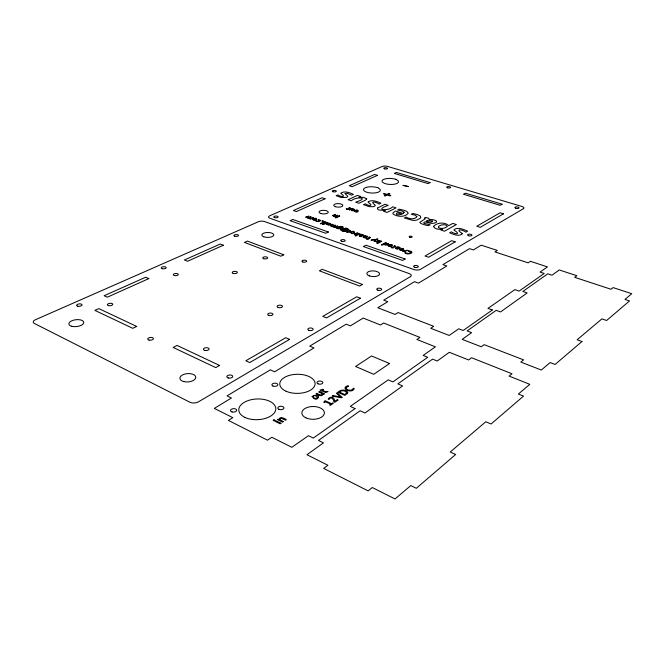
<?xml version="1.0" encoding="UTF-8"?>
<svg xmlns="http://www.w3.org/2000/svg" width="665" height="665" viewBox="0 0 665 665"><rect width="100%" height="100%" fill="white"/><g stroke="black" fill="none" stroke-linecap="round" stroke-linejoin="round"><path stroke-width="1" d="M391.868 244.753L389.64 244.471L391.419 244.986L391.286 245.809C383.572 243.49 391.053 249.034 392.491 245.319A2.278 0.956 2.7 0 0 391.868 244.753M436.531 221.345L436.531 222.044C433.281 224.695 428.576 222.783 425.035 221.844L423.755 222.659L424.212 223.407L430.147 224.728L428.484 225.626L425.608 225.094L421.003 223.565L419.765 222.368L424.719 219.126L425.259 218.635L424.287 218.128L425.55 217.397L428.651 218.261L429.357 219.417L432.2 219.591A5.711 2.269 3.6 0 1 435.816 220.664L436.531 221.345M279.957 419.116L280.098 419.989L283.431 421.61L282.6 422.159L277.471 419.648L278.294 419.108L279.258 419.573C279.051 415.833 285.061 418.46 286.316 419.69L285.493 420.238L281.578 418.376A0.831 0.474 -1.6 0 0 280.414 418.501L279.957 419.116M432.466 221.104C431.394 223.024 428.144 221.536 426.423 221.113L428.227 220.148L432.466 221.104M326.232 224.338L328.876 224.994C323.764 223.498 332.409 225.468 330.605 223.548C328.294 222.958 328.493 222.534 326.232 224.338M411.103 252.135L408.717 253.506L404.844 252.783C407.786 255.834 416.855 251.927 408.518 250.73L408.036 250.996L411.103 252.135M404.154 212.21L403.381 213.573L395.542 211.029L392.982 212.9L392.982 213.964C397.155 216.873 404.844 217.563 408.21 213.257L406.889 211.453L404.37 210.381L399.274 209.159L397.562 210.015L401.993 210.98L404.154 212.21M345.093 193.573L347.787 196.316L346.939 197.297L341.469 197.572L336.133 195.718L337.92 194.911C341.012 197.123 346.889 197.455 340.887 193.482L341.012 192.958C344.869 190.697 349.765 192.617 353.439 194.371L351.61 195.211L347.413 193.299L345.093 193.573M399.998 247.737C399.15 249.142 393.223 247.422 397.811 248.918L397.371 249.159C392.45 248.361 398.21 245.127 399.998 247.737M462.183 233.457L462.158 234.063C458.493 236.798 453.397 234.279 449.656 232.808L451.336 231.861C455.5 234.587 461.327 234.554 454.079 230.19L454.062 229.575C458.11 226.773 463.638 229.458 467.62 231.171L465.916 232.151C462.208 229.317 454.486 228.477 462.183 233.457M322.957 394.312C322.076 397.404 317.604 394.511 316.058 393.771L316.814 393.273C317.646 393.896 322.741 396.681 321.985 393.505L318.718 392.018L319.474 391.519L324.512 393.821L323.755 394.32L322.808 393.888L322.957 394.312M361.818 234.429C369.507 237.081 354.736 234.579 361.702 236.383L361.261 236.615C356.98 236.865 360.679 233.473 361.818 234.429M399.067 247.721L396.747 247.729L399.067 247.721M348.402 229.367C347.205 233.59 335.767 229.816 343.331 228.328C348.078 228.893 346.365 231.52 342.018 229.907C348.319 227.463 337.887 228.735 341.935 230.68C344.37 232.418 351.02 229.059 345.443 228.137L347.521 228.519L348.402 229.367M353.988 210.955C359.034 214.895 360.28 207.43 353.988 210.955M350.014 232.351C355.268 236.657 356.64 228.469 350.014 232.351M433.721 226.283L433.671 226.832C435.45 229.575 439.623 229.433 442.533 229.101L440.853 230.032L444.478 231.212L456.398 224.571L452.799 223.415L448.792 225.635C444.976 221.902 437.238 222.326 433.721 226.283M363.024 235.244L360.746 235.252L363.024 235.244M402.94 249.151L402.599 249.724C394.827 247.355 402.392 253.016 403.796 249.234A2.294 0.973 3 0 0 403.156 248.652L400.912 248.369L402.94 249.151M312.309 219.259C317.28 223.365 318.959 215.593 312.309 219.259M388.468 243.889C386.939 246.607 383.639 243.432 382.043 245.152L381.319 244.895L385.6 242.617L386.323 242.875L385.775 243.166L388.468 243.889M368.252 201.786L368.161 202.326C374.462 206.399 368.568 206.142 365.243 203.814L363.472 204.645L369.009 206.574L373.04 206.74L374.545 206.283L375.343 205.269C368.767 200.672 376.215 201.67 379.141 204.113L380.945 203.241C377.196 201.495 372.159 199.4 368.252 201.786M395.426 246.158L393.481 247.945L391.66 247.829L392.242 247.513L391.195 247.147L392.641 247.297L394.47 246.266L394.137 245.568L395.426 246.158M376.041 241.412L376.739 242.185L378.684 242.318L376.781 243.315L377.504 243.565L381.826 241.287L378.751 240.414L376.041 241.412M330.247 223.906L328.011 223.906L330.247 223.906M366.723 236.615L366.349 237.164C358.768 234.945 366.066 240.265 367.554 236.698A2.244 0.931 2.1 0 0 366.972 236.142L364.786 235.867L366.723 236.615M341.702 227.829L340.305 228.752L337.862 228.677A1.737 0.707 1.4 0 1 337.246 228.27L336.158 228.029L339.923 226.383L343.248 227.147L341.187 226.69A1.147 0.466 1.5 0 0 340.123 226.732L339.158 227.139L341.702 227.829M370.405 237.513L368.402 239.234L366.615 239.117L367.205 238.81L366.182 238.461L367.612 238.602L369.466 237.613L368.792 237.131L369.166 236.94L370.405 237.513M354.362 233.889L355.019 234.637L356.939 234.77L355.01 235.743L355.709 235.984L360.089 233.772L357.088 232.916L354.362 233.889M345.9 387.695C346.349 390.638 352.325 391.336 353.389 388.202L354.237 388.584C352.317 394.22 339.433 388.468 347.795 385.725L348.709 386.132L345.9 387.695M317.828 397.313C312.184 401.394 311.843 391.918 317.828 397.313M350.58 230.655L348.526 232.326L346.756 232.218L347.354 231.919L346.357 231.57L347.762 231.711L349.64 230.747L349 230.281L349.374 230.09L350.58 230.655M416.805 216.441L416.589 217.206C413.613 219.658 409.183 219.043 406.115 217.056L404.337 217.97L412.408 220.306A6.966 2.751 3.2 0 0 416.855 220.024L420.779 217.979L420.488 216.167L417.296 214.546L412.923 213.473L411.253 214.329L414.918 215.119L416.805 216.441M350.256 207.995L348.302 209.508L346.623 209.409L347.188 209.143L346.241 208.827L347.579 208.96L349.366 208.087L349.108 207.488L350.256 207.995M377.479 208.095L377.82 209.442L379.108 210.024L385.318 210.456L383.572 211.312L386.955 212.418L396.091 207.879L392.724 206.798C388.543 211.387 373.223 210.331 388.26 205.36L384.927 204.288L377.479 208.095M354.57 209.433L352.176 210.797L351.511 210.581C356.548 209.118 351.195 208.461 349.857 210.024L349.192 209.808L352.043 208.461L354.57 209.433M366.706 198.868L365.509 200.173L358.934 203.257L355.667 202.193C370.862 197.339 355.675 196.391 351.328 200.772L348.094 199.716L357.429 195.427L360.646 196.466L358.909 197.272L363.622 197.355L366.706 198.868M346.698 392.824L344.852 394.553L339.374 392.076C341.32 390.097 345.468 390.239 346.698 392.824M332.483 215.568L334.944 216.782L337.887 215.385L337.23 215.161C335.817 216.782 330.389 216.092 335.567 214.596L332.483 215.568M312.134 396.431C317.538 404.769 323.065 391.095 312.134 396.431M330.089 225.551C331.345 226.457 332.791 226.923 334.728 227.056L334.154 227.33L334.836 227.571L337.853 226.108L337.172 225.876C335.759 227.58 330.173 226.881 335.559 225.319L334.877 225.078C333.464 226.782 327.887 226.083 333.273 224.521L332.591 224.288L330.089 225.551M305.834 217.131L308.46 218.461L310.339 218.594L309.757 218.86L310.422 219.084L313.473 217.679L312.816 217.447C311.353 219.101 305.842 218.419 311.245 216.906L310.588 216.682C309.125 218.328 303.622 217.646 309.034 216.142L305.834 217.131M329.325 398.767L328.992 399.466L328.178 399.091L329.242 397.886L331.037 397.263A2.203 1.222 0.6 0 1 332.475 397.412L333.788 398.252L334.852 401.278L337.296 399.615L338.119 399.989L334.761 402.275L333.938 401.901C333.631 399.723 331.835 396.19 329.325 398.767M400.072 249.525L400.837 250.156L402.175 249.932L400.072 249.525M319.757 220.414L318.086 221.196L315.709 220.896L317.438 221.495A1.995 0.798 1 0 0 318.776 221.52L320.488 220.838A2.411 0.964 1 0 0 320.572 220.281L318.111 219.741L319.757 220.414M388.784 245.609L389.524 246.233L390.854 246.008L388.784 245.609M438.526 226.449L438.476 227.629C441.361 229.184 444.927 228.444 447.387 226.408C445.4 223.581 440.895 224.645 438.526 226.449M363.88 236.964L364.586 237.571L365.908 237.355L363.88 236.964M350.954 232.326C352.824 235.352 356.515 229.915 350.954 232.326M387.537 243.872L385.592 244.762L384.087 244.063L385.442 243.34L387.537 243.872M354.877 210.938C356.806 213.432 359.399 208.744 354.877 210.938M377.08 241.387L378.518 242.151L380.372 241.428L378.892 240.73L377.08 241.387M395.941 179.259L396.656 179.791A8.254 3.009 2.6 0 1 392.965 184.405A8.254 3.009 2.6 0 1 382.009 181.063A8.254 3.009 2.6 0 1 393.215 178.744L395.941 179.259M396.606 213.365L396.481 214.296L398.352 214.903L402.051 214.288L397.495 212.808L396.606 213.365M376.24 239.383L374.811 241.453L374.038 241.187L375.135 239.633L371.037 240.148L377.944 239.043L376.24 239.383M340.829 227.796C337.014 230.497 336.972 225.726 340.829 227.796M377.828 187.621L378.535 188.178A8.437 3.15 2.2 0 1 374.553 192.983A8.437 3.15 2.2 0 1 363.481 189.517A8.437 3.15 2.2 0 1 375.06 187.089L377.828 187.621M355.393 233.864L356.781 234.612L358.643 233.905L357.213 233.232L355.393 233.864M313.223 219.242C314.894 222.118 318.809 216.981 313.223 219.242M347.579 393.256L344.803 395.417L337.853 392.275C340.38 389.682 344.944 389.108 347.529 391.885A3.691 2.028 1.2 0 1 347.579 393.256M346.008 229.508L344.354 230.215L342.857 229.924L344.694 229.201L346.008 229.508M325.227 401.66L324.429 402.599L323.714 402.267L325.044 400.704L331.511 403.688L332.65 402.915L333.356 403.239L330.306 405.318L329.607 404.993L330.746 404.212L325.227 401.66M327.862 391.594L325.368 392.4L321.702 390.812L321.178 391.153L320.106 390.089L322.849 389.291L323.531 389.607L322.45 390.322L325.717 391.752L327.862 391.594M455.65 454.478L416.323 488.293L410.771 485.575L395.035 498.958L372.259 487.528L368.144 490.878L323.68 468.401L327.895 465.251L306.956 454.735L323.456 442.865L318.51 440.446L360.139 410.779L364.977 412.99L402.583 385.941L397.845 383.896L432.574 359.142L437.204 361.02L449.34 352.292L468.601 359.956L471.56 357.745L512 373.763L509.132 376.099L529.797 384.328L518.409 394.021L523.53 396.099L491.069 424.012L485.807 421.751L450.238 452L455.65 454.478M581.966 341.519L555.084 364.462L550.138 362.575L541.31 370.023L520.845 362.093L523.588 359.873L484.137 344.661L481.294 346.773L462.192 339.366L471.618 332.633L467.129 330.921L496.148 310.364L500.537 311.96L527.137 292.957L522.84 291.469L547.777 273.814L551.975 275.21L559.298 269.973L576.879 275.726L574.71 277.338L611.01 289.267L613.088 287.588L631.75 293.697L624.967 299.425L629.539 300.937L606.605 320.497L601.916 318.876L577.154 339.773L581.966 341.519M355.052 408.601L313.315 438.069L308.435 435.683L291.819 447.304L271.835 437.271L267.513 440.18L228.419 420.413L232.8 417.662L214.329 408.385L231.428 398.011L227.056 395.875L270.331 369.831L274.637 371.801L313.98 347.936L309.74 346.116L346.216 324.163L350.38 325.85L363.181 318.086L380.496 324.986L383.63 323.015L419.947 337.413L416.88 339.474L435.4 346.847L423.148 355.426L427.728 357.288L392.882 381.893L388.194 379.873L350.272 406.406L355.052 408.601M492.324 309.973L463.164 330.497L458.709 328.801L449.174 335.451L430.737 328.294L433.688 326.307L398.086 312.558L395.06 314.445L377.795 307.745L387.778 301.702L383.713 300.148L414.495 281.677L418.485 283.132L446.822 265.992L442.907 264.628L469.532 248.652L473.372 249.932L481.219 245.185L497.312 250.456L494.984 251.919L528.16 262.841L530.429 261.32L547.461 266.906L540.047 272.076L544.211 273.465L519.157 291.095L514.893 289.616L487.969 308.394L492.324 309.973M389.549 363.522L373.738 374.295L355.592 366.473L371.56 355.975L389.549 363.522M342.043 397.313L341.295 397.82L332.209 396.082L333.007 395.542L340.438 396.963L336.407 393.248L337.097 392.782L342.043 397.313M280.946 423.264L280.115 423.813L274.978 421.294L275.809 420.746L280.946 423.264M273.947 419.839L273.115 420.388L274.047 420.837L274.878 420.288L273.947 419.839M410.405 276.648L198.594 401.768A6.176 3.35 -4.6 0 1 189.849 402.2L34.339 323.431A5.711 2.56 -7.2 0 1 35.494 319.707L258.419 221.719A4.406 1.762 -0.4 0 1 264.628 221.578L409.241 273.606A4.805 2.145 3.2 0 1 410.405 276.648M523.397 208.702L420.471 269.325A4.73 2.078 3.4 0 1 413.871 269.533L269.965 218.261A4.347 1.721 -0.1 0 1 269.657 215.834L382.209 166.474A3.799 1.338 2.5 0 1 387.512 166.391L521.834 206.433A4.148 1.563 5.5 0 1 523.397 208.702M289.599 339.383L249.724 362.566L245.817 360.771L285.75 337.72L289.599 339.383M360.43 298.203L326.532 317.912L322.749 316.365L356.706 296.765L360.43 298.203M455.184 241.836L428.576 257.255L425.018 256.025L451.693 240.672L455.184 241.836M503.488 213.831L480.205 227.33L476.772 226.241L500.122 212.8L503.488 213.831M219.575 365.451L215.759 367.612L173.166 347.446L177.031 345.426L219.575 365.451M362.45 284.479L359.649 286.066L319.375 270.805L322.226 269.308L362.45 284.479M405.143 258.993L402.624 260.414L363.381 246.557L365.958 245.21L405.143 258.993M502.108 204.197L500.155 205.294L463.439 194.238L465.45 193.191L502.108 204.197M404.453 251.262L403.904 251.561L404.644 251.819L407.545 250.206L402.558 251.154A1.596 0.673 3.1 0 0 403.938 251.32L404.453 251.262M136.674 326.432L132.776 328.327L94.887 310.389L98.811 308.61L136.674 326.432M283.764 254.795L280.854 256.216L244.437 242.417L247.388 241.071L283.764 254.795M328.377 231.994L325.75 233.274L290.09 220.672L292.758 219.467L328.377 231.994M430.105 182.576L428.044 183.582L394.303 173.415L396.415 172.459L430.105 182.576M390.712 195.552L390.014 195.892L387.229 195.011L385.185 195.984L384.229 195.676L386.274 194.704L383.506 193.831L384.204 193.498L386.972 194.371L389.008 193.407L389.964 193.706L387.928 194.679L390.712 195.552M408.468 186.582L403.065 185.369L408.468 186.582M323.847 224.205L322.616 224.23L323.847 224.205M327.429 222.501L324.395 223.939L323.722 223.706L326.756 222.268L327.429 222.501M324.744 221.578L320.331 223.664L320.996 223.897L325.418 221.811L324.744 221.578M335.742 217.488L335.202 217.738L336.407 217.713L335.742 217.488M339.225 215.842L336.274 217.231L336.947 217.455L339.89 216.067L339.225 215.842M322.567 220.822L321.877 221.146L323.398 221.113L322.567 220.822M325.085 198.769L296.415 211.57L293.398 210.531L322.109 197.779L325.085 198.769M377.529 175.344L352.184 186.666L349.25 185.734L374.636 174.454L377.529 175.344M148.81 278.61L107.314 297.188L104.131 295.726L145.652 277.247L148.81 278.61M223.357 245.235L187.547 261.27L184.413 259.99L220.256 244.038L223.357 245.235M233.199 273.415A2.56 1.131 -1.5 0 0 237.297 272.592A2.56 1.131 -1.5 0 0 233.797 271.47A2.56 1.131 -1.5 0 0 233.199 273.415M263.747 258.727A2.469 1.064 -0.6 0 0 267.663 257.954A2.469 1.064 -0.6 0 0 264.221 256.89A2.469 1.064 -0.6 0 0 263.747 258.727M278.211 307.504A2.702 1.28 -0.6 0 0 282.467 306.557A2.702 1.28 -0.6 0 0 278.668 305.293A2.702 1.28 -0.6 0 0 278.211 307.504M77.722 306.216A2.735 1.214 -5.9 0 0 82.028 305.002A2.735 1.214 -5.9 0 0 78.229 304.071A2.735 1.214 -5.9 0 0 77.722 306.216M234.662 236.191A2.278 0.931 -1.1 0 0 238.444 235.676A2.278 0.931 -1.1 0 0 235.593 234.604A2.278 0.931 -1.1 0 0 234.662 236.191M377.753 290.156A2.477 1.139 2.4 0 0 381.677 289.508A2.477 1.139 2.4 0 0 378.244 288.219A2.477 1.139 2.4 0 0 377.753 290.156M228.336 377.978A2.951 1.563 -3 0 0 232.717 376.415A2.951 1.563 -3 0 0 228.245 375.276A2.951 1.563 -3 0 0 228.336 377.978M162.393 268.718A2.477 1.064 -3.3 0 0 166.184 267.679A2.477 1.064 -3.3 0 0 162.551 266.873A2.477 1.064 -3.3 0 0 162.393 268.718M308.768 330.297A2.685 1.33 0.2 0 0 313.132 329.524A2.685 1.33 0.2 0 0 309.566 328.045A2.685 1.33 0.2 0 0 308.768 330.297M302.758 261.96A2.369 1.031 0.4 0 0 306.615 261.387A2.369 1.031 0.4 0 0 303.489 260.215A2.369 1.031 0.4 0 0 302.758 261.96M149.051 340.064A2.835 1.372 -4.8 0 0 153.407 338.693A2.835 1.372 -4.8 0 0 149.292 337.662A2.835 1.372 -4.8 0 0 149.051 340.064M263.781 236.815A6.027 2.477 -0.3 0 0 273.697 235.435A6.027 2.477 -0.3 0 0 265.934 232.609A6.027 2.477 -0.3 0 0 263.781 236.815M369.374 275.9A6.409 2.86 2.3 0 0 379.557 274.263A6.409 2.86 2.3 0 0 370.663 271.029A6.409 2.86 2.3 0 0 369.374 275.9M71.92 326.332A7.531 3.45 -6.4 0 0 83.773 322.841A7.531 3.45 -6.4 0 0 73.275 320.239A7.531 3.45 -6.4 0 0 71.92 326.332M183.756 381.585A7.972 4.173 -4.4 0 0 195.776 377.371A7.972 4.173 -4.4 0 0 183.931 374.337A7.972 4.173 -4.4 0 0 183.756 381.585M384.536 168.844A1.904 0.673 2.5 0 0 387.554 168.486A1.904 0.673 2.5 0 0 384.902 167.696A1.904 0.673 2.5 0 0 384.536 168.844M468.592 235.743A2.203 0.898 4.6 0 0 471.959 235.244A2.203 0.898 4.6 0 0 468.734 234.196A2.203 0.898 4.6 0 0 468.592 235.743M515.525 208.128A2.078 0.781 5.4 0 0 518.974 208.054A2.078 0.781 5.4 0 0 516.431 206.89A2.078 0.781 5.4 0 0 515.525 208.128M447.595 187.829A1.987 0.723 3.9 0 0 450.654 187.439A1.987 0.723 3.9 0 0 447.778 186.582A1.987 0.723 3.9 0 0 447.595 187.829M274.495 217.546A2.17 0.856 0 0 0 278.07 217.081A2.17 0.856 0 0 0 275.26 216.092A2.17 0.856 0 0 0 274.495 217.546M333.04 191.72A2.028 0.756 1.4 0 0 336.315 191.312A2.028 0.756 1.4 0 0 333.581 190.431A2.028 0.756 1.4 0 0 333.04 191.72M414.652 267.264A2.361 1.031 3.4 0 0 418.343 266.673A2.361 1.031 3.4 0 0 414.985 265.493A2.361 1.031 3.4 0 0 414.652 267.264M341.536 241.245A2.253 0.939 1.5 0 0 345.168 240.73A2.253 0.939 1.5 0 0 342.109 239.649A2.253 0.939 1.5 0 0 341.536 241.245M409.831 237.255A1.48 0.607 3.2 0 0 412.159 236.915A1.48 0.607 3.2 0 0 410.056 236.208A1.48 0.607 3.2 0 0 409.831 237.255M305.958 417.861A11.28 6.392 -0.2 0 0 324.246 413.929A11.28 6.392 -0.2 0 0 309.15 406.93A11.28 6.392 -0.2 0 0 305.958 417.861M278.851 409.283A3.067 1.721 -1.5 0 0 283.889 408.252A3.067 1.721 -1.5 0 0 279.907 406.348A3.067 1.721 -1.5 0 0 278.851 409.283M232.093 411.951A3.109 1.729 -3.3 0 0 236.69 410.214A3.109 1.729 -3.3 0 0 231.977 408.958A3.109 1.729 -3.3 0 0 232.093 411.951M244.928 417.404A18.537 10.366 -2.4 0 0 275.41 410.92A18.537 10.366 -2.4 0 0 251.503 399.64A18.537 10.366 -2.4 0 0 244.928 417.404M318.036 383.838A2.934 1.588 0.3 0 0 322.791 382.89A2.934 1.588 0.3 0 0 318.876 381.136A2.934 1.588 0.3 0 0 318.036 383.838M272.891 385.991A2.959 1.596 -1.4 0 0 277.762 385.035A2.959 1.596 -1.4 0 0 273.93 383.256A2.959 1.596 -1.4 0 0 272.891 385.991M286.1 391.244A17.672 9.559 -0.6 0 0 314.844 385.343A17.672 9.559 -0.6 0 0 291.353 374.902A17.672 9.559 -0.6 0 0 286.1 391.244M320.746 213.482A4.613 1.812 1.1 0 0 328.211 212.492A4.613 1.812 1.1 0 0 322.026 210.406A4.613 1.812 1.1 0 0 320.746 213.482M335.468 206.699A4.53 1.754 1.5 0 0 342.774 205.743A4.53 1.754 1.5 0 0 336.631 203.714A4.53 1.754 1.5 0 0 335.468 206.699M204.845 350.422A2.835 1.421 -3.3 0 0 209.101 349A2.835 1.421 -3.3 0 0 204.853 347.953A2.835 1.421 -3.3 0 0 204.845 350.422M174.479 275.576A2.502 1.089 -3.1 0 0 178.286 274.512A2.502 1.089 -3.1 0 0 174.596 273.681A2.502 1.089 -3.1 0 0 174.479 275.576M268.569 315.301A2.635 1.264 -0.9 0 0 272.899 314.57A2.635 1.264 -0.9 0 0 269.508 313.149A2.635 1.264 -0.9 0 0 268.569 315.301M108.536 305.634A2.702 1.214 -5.2 0 0 112.751 304.429A2.702 1.214 -5.2 0 0 108.919 303.506A2.702 1.214 -5.2 0 0 108.536 305.634"/></g></svg>
